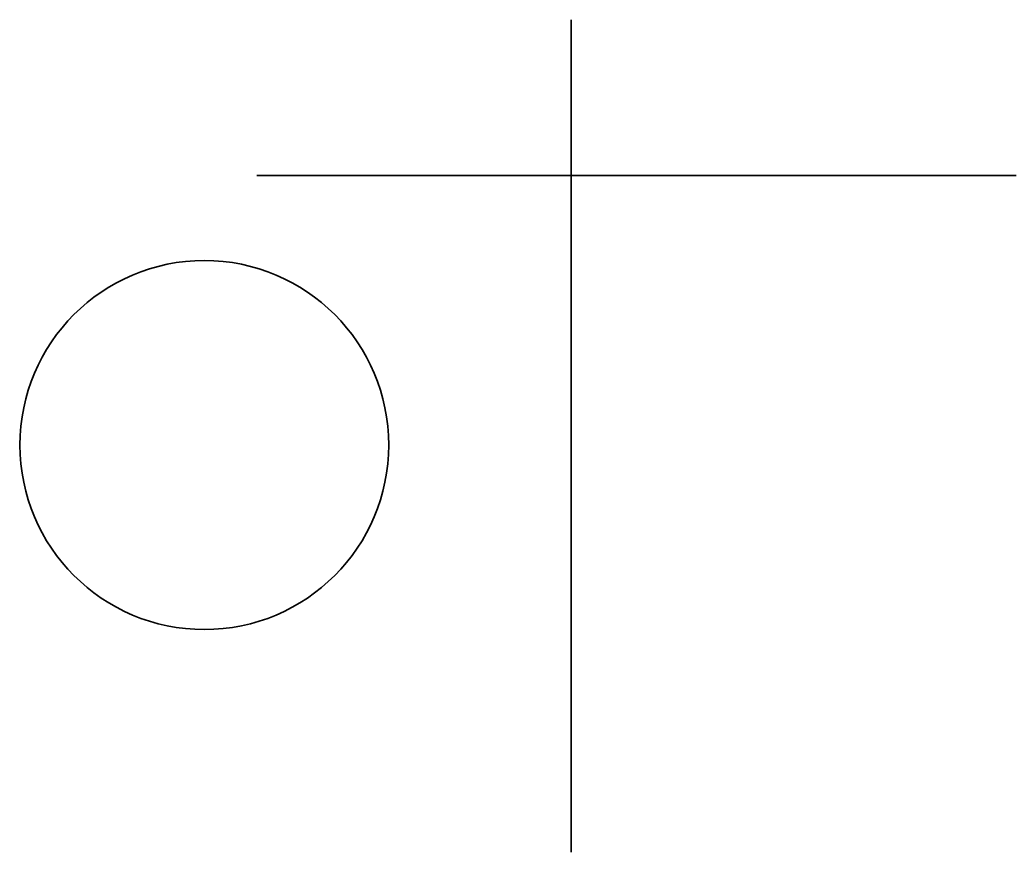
# Model space of a CAD drawing. Header units: inches. Extents: x 21 to 786, y -706 to -68.
import ezdxf

# ---------------------------------------------------------------- set-up
doc = ezdxf.new("R2010")
doc.units = ezdxf.units.IN
doc.header["$MEASUREMENT"] = 0
doc.layers.add('Layer 1', color=7, linetype='Continuous')

msp = doc.modelspace()

# ---------------------------------------------------------------- linework, layer by layer
at = {"layer": 'Layer 1', "color": 7, "lineweight": 35}
for points in [[(444.11, -67.61), (444.11, -706.5)], [(202.45, -187.06), (785.78, -187.06)]]:
    msp.add_lwpolyline(points, dxfattribs=at)
msp.add_open_spline([(303.83, -394), (303.83, -472.24), (240.41, -535.67), (162.17, -535.67), (83.93, -535.67), (20.5, -472.24), (20.5, -394), (20.5, -315.76), (83.93, -252.33), (162.17, -252.33), (240.41, -252.33), (303.83, -315.76), (303.83, -394)], degree=3, knots=[0, 0, 0, 0, 1, 1, 1, 2, 2, 2, 3, 3, 3, 4, 4, 4, 4], dxfattribs=at)

doc.saveas('drawing.dxf')
